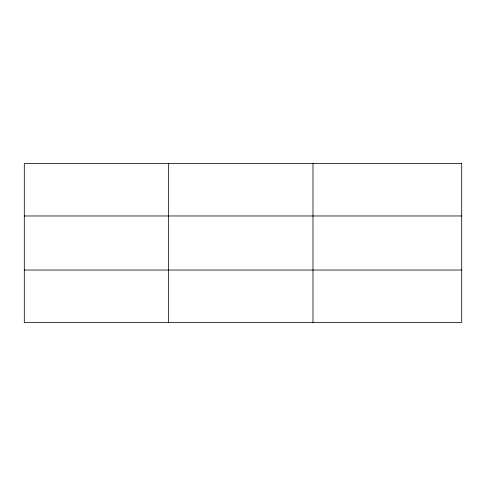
<?xml version="1.0" encoding="UTF-8"?>
<svg xmlns="http://www.w3.org/2000/svg" width="486" height="486" viewBox="0 0 486 486"><rect width="100%" height="100%" fill="white"/><g stroke="black" fill="none" stroke-linecap="round" stroke-linejoin="round"><path stroke-width="0.73" d="M168.642 163.503L168.642 322.497M312.984 163.503L312.984 322.497M24.3 215.972L461.7 215.972M24.3 270.028L461.7 270.028M461.7 163.503L461.7 322.497L24.3 322.497L24.3 163.503L461.7 163.503"/></g></svg>
